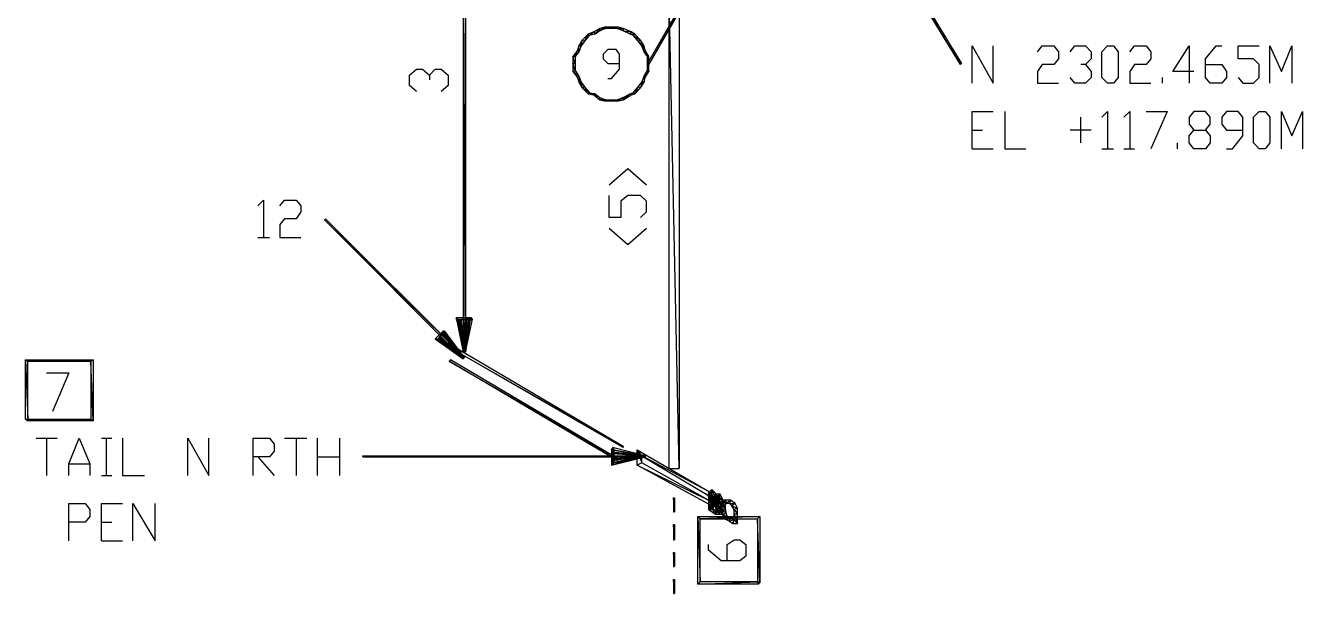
# Model space of a CAD drawing. Header units: millimetres. Extents: x 43 to 869, y -758 to -34.
# Drawn here: x 263.7 to 395, y -197.7 to -139.3 of the extents above; entities that cross this region are included whole.
import ezdxf

# ---------------------------------------------------------------- set-up
doc = ezdxf.new("R2010")
doc.units = ezdxf.units.MM
doc.layers.add('PDF_LINES', color=4, linetype='Continuous')

msp = doc.modelspace()

# ---------------------------------------------------------------- linework, layer by layer
at = {"layer": 'PDF_LINES'}
for p, q in [((341.08, -119.8), (327.64, -143.2)), ((327.76, -143.32), (341.08, -119.8)), ((327.76, -143.32), (341.08, -119.8)), ((341.2, -119.92), (327.76, -143.32)), ((308.92, -172.84), (308.68, -121)), ((308.68, -121), (308.68, -172.84)), ((308.92, -172.84), (308.68, -121)), ((308.92, -121), (308.92, -172.84)), ((348.04, -124), (359.92, -143.2)), ((348.04, -124), (359.92, -143.2)), ((359.8, -143.32), (348.04, -124)), ((359.92, -143.2), (348.28, -123.88)), ((330.88, -184.84), (329.8, -133.24)), ((329.8, -133.24), (329.8, -184.84)), ((330.88, -184.84), (329.8, -133.24)), ((330.88, -133.24), (330.88, -184.84)), ((321.52, -140.2), (320.92, -140.8)), ((321.16, -140.92), (321.52, -140.2)), ((321.16, -140.92), (321.52, -140.2)), ((321.64, -140.32), (321.16, -140.92)), ((322.12, -139.96), (321.52, -140.2)), ((321.52, -140.2), (321.64, -140.32)), ((321.52, -140.2), (321.64, -140.32)), ((321.64, -140.32), (322.12, -139.96)), ((321.64, -140.32), (322.12, -139.96)), ((322.24, -140.2), (321.64, -140.32)), ((322.72, -139.6), (322.12, -139.96)), ((322.12, -139.96), (322.24, -140.2)), ((322.12, -139.96), (322.24, -140.2)), ((322.24, -140.2), (322.72, -139.6)), ((322.24, -140.2), (322.72, -139.6)), ((322.72, -139.84), (322.24, -140.2)), ((322.72, -139.84), (323.2, -139.48)), ((323.2, -139.48), (322.72, -139.6)), ((322.72, -139.84), (323.2, -139.48)), ((322.72, -139.6), (322.72, -139.84)), ((322.72, -139.6), (322.72, -139.84)), ((323.32, -139.6), (322.72, -139.84)), ((323.2, -139.48), (323.32, -139.6)), ((324.04, -139.48), (323.2, -139.48)), ((323.2, -139.48), (323.32, -139.6)), ((323.32, -139.6), (324.04, -139.48)), ((323.32, -139.6), (324.04, -139.48)), ((324.04, -139.6), (323.32, -139.6)), ((324.04, -139.48), (324.04, -139.6)), ((324.04, -139.48), (324.04, -139.6)), ((324.04, -139.6), (324.64, -139.48)), ((324.64, -139.48), (324.04, -139.48)), ((324.04, -139.6), (324.64, -139.48)), ((324.52, -139.6), (324.04, -139.6)), ((324.64, -139.48), (324.52, -139.6)), ((324.64, -139.48), (324.52, -139.6)), ((324.52, -139.6), (325.12, -139.6)), ((324.52, -139.6), (325.12, -139.6)), ((325.12, -139.84), (324.52, -139.6)), ((325.12, -139.6), (324.64, -139.48)), ((325.12, -139.6), (325.12, -139.84)), ((325.12, -139.6), (325.12, -139.84)), ((325.96, -139.96), (325.12, -139.6)), ((325.12, -139.84), (325.96, -139.96)), ((325.12, -139.84), (325.96, -139.96)), ((325.84, -140.2), (325.12, -139.84)), ((325.96, -139.96), (325.84, -140.2)), ((325.96, -139.96), (325.84, -140.2)), ((325.84, -140.2), (326.32, -140.2)), ((325.84, -140.2), (326.32, -140.2)), ((326.2, -140.32), (325.84, -140.2)), ((326.32, -140.2), (325.96, -139.96)), ((326.32, -140.2), (326.2, -140.32)), ((326.32, -140.2), (326.2, -140.32)), ((326.2, -140.32), (326.92, -140.8)), ((326.2, -140.32), (326.92, -140.8)), ((326.68, -140.92), (326.2, -140.32)), ((326.92, -140.8), (326.32, -140.2)), ((320.56, -141.4), (320.44, -141.88)), ((320.92, -140.8), (320.56, -141.4)), ((320.56, -142), (320.56, -141.4)), ((320.56, -142), (320.56, -141.4)), ((320.56, -141.4), (320.8, -141.4)), ((320.8, -141.4), (320.56, -142)), ((320.56, -141.4), (320.8, -141.4)), ((320.8, -141.4), (320.92, -140.8)), ((320.8, -141.4), (320.92, -140.8)), ((321.16, -140.92), (320.8, -141.4)), ((320.92, -140.8), (321.16, -140.92)), ((320.92, -140.8), (321.16, -140.92)), ((323.56, -141.76), (323.08, -142.24)), ((324.4, -141.76), (323.56, -141.76)), ((324.76, -142.24), (324.4, -141.76)), ((326.92, -140.8), (326.68, -140.92)), ((326.92, -140.8), (326.68, -140.92)), ((326.68, -140.92), (327.28, -141.4)), ((326.68, -140.92), (327.28, -141.4)), ((327.04, -141.4), (326.68, -140.92)), ((327.28, -141.4), (326.92, -140.8)), ((327.28, -141.4), (327.04, -141.4)), ((327.28, -141.4), (327.04, -141.4)), ((327.04, -141.4), (327.4, -141.88)), ((327.04, -141.4), (327.4, -141.88)), ((327.28, -142), (327.04, -141.4)), ((327.4, -141.88), (327.28, -141.4)), ((361, -145.24), (361, -141.4)), ((361, -141.4), (363.16, -145.24)), ((363.16, -145.24), (363.16, -141.4)), ((367.72, -142), (368.2, -141.4)), ((368.2, -141.4), (369.4, -141.4)), ((369.4, -141.4), (369.88, -142)), ((371.08, -142), (371.56, -141.4)), ((371.56, -141.4), (372.64, -141.4)), ((372.64, -141.4), (373.24, -142)), ((374.32, -142), (374.92, -141.4)), ((374.92, -141.4), (375.52, -141.4)), ((375.52, -141.4), (376, -142)), ((377.2, -142), (377.68, -141.4)), ((377.68, -141.4), (378.88, -141.4)), ((378.88, -141.4), (379.36, -142)), ((381.64, -144.04), (383.32, -141.4)), ((383.32, -141.4), (383.32, -145.24)), ((385, -142.72), (386.08, -141.4)), ((386.08, -141.4), (386.68, -141.4)), ((388.36, -142.72), (388.36, -141.4)), ((388.36, -141.4), (390.52, -141.4)), ((391.6, -145.24), (391.6, -141.4)), ((391.6, -141.4), (392.8, -144.04)), ((392.8, -144.04), (393.88, -141.4)), ((393.88, -141.4), (393.88, -145.24)), ((320.44, -141.88), (319.96, -142.48)), ((320.2, -143.2), (319.96, -142.48)), ((319.96, -142.48), (319.96, -143.2)), ((320.2, -143.2), (319.96, -142.48)), ((319.96, -142.48), (320.2, -142.48)), ((319.96, -142.48), (320.2, -142.48)), ((320.2, -142.48), (320.44, -141.88)), ((320.2, -142.48), (320.44, -141.88)), ((320.56, -142), (320.2, -142.48)), ((320.2, -142.48), (320.2, -143.2)), ((320.44, -141.88), (320.56, -142)), ((320.44, -141.88), (320.56, -142)), ((323.08, -142.24), (323.08, -142.72)), ((323.08, -142.72), (323.56, -143.2)), ((324.76, -143.8), (324.76, -142.24)), ((327.4, -141.88), (327.28, -142)), ((327.4, -141.88), (327.28, -142)), ((327.28, -142), (327.76, -142.48)), ((327.28, -142), (327.76, -142.48)), ((327.64, -142.48), (327.28, -142)), ((327.76, -142.48), (327.4, -141.88)), ((327.76, -142.48), (327.64, -142.48)), ((327.76, -142.48), (327.64, -142.48)), ((327.64, -142.48), (327.76, -143.2)), ((327.64, -142.48), (327.76, -143.2)), ((327.64, -143.2), (327.64, -142.48)), ((327.76, -143.2), (327.76, -142.48)), ((369.88, -142.72), (369.4, -143.32)), ((369.88, -142), (369.88, -142.72)), ((373.24, -142.72), (372.64, -143.32)), ((373.24, -142), (373.24, -142.72)), ((374.32, -144.64), (374.32, -142)), ((376, -142), (376, -144.64)), ((379.36, -142.72), (378.88, -143.32)), ((379.36, -142), (379.36, -142.72)), ((385, -144.64), (385, -142.72)), ((389.92, -142.72), (388.36, -142.72)), ((390.52, -143.32), (389.92, -142.72)), ((303.16, -144.4), (303.88, -143.8)), ((303.16, -145.48), (303.16, -144.4)), ((303.88, -143.8), (304.48, -143.8)), ((304.48, -143.8), (305.2, -144.4)), ((305.2, -144.4), (305.8, -143.8)), ((305.2, -144.4), (305.2, -144.88)), ((305.8, -143.8), (306.4, -143.8)), ((306.4, -143.8), (307.12, -144.4)), ((307.12, -144.4), (307.12, -145.48)), ((320.2, -143.92), (319.96, -143.2)), ((319.96, -143.2), (319.96, -144.04)), ((320.2, -143.92), (319.96, -143.2)), ((319.96, -143.2), (320.2, -143.2)), ((319.96, -143.2), (320.2, -143.2)), ((319.96, -144.04), (320.2, -143.92)), ((319.96, -144.04), (320.2, -143.92)), ((320.56, -144.52), (319.96, -144.04)), ((319.96, -144.04), (320.44, -144.64)), ((320.56, -144.52), (319.96, -144.04)), ((320.2, -143.2), (320.2, -143.92)), ((320.2, -143.92), (320.56, -144.52)), ((323.56, -143.2), (324.76, -143.2)), ((323.92, -144.76), (324.76, -143.8)), ((327.28, -144.52), (327.64, -143.92)), ((327.64, -143.92), (327.4, -144.64)), ((327.64, -143.92), (327.4, -144.64)), ((327.4, -144.64), (327.76, -144.04)), ((327.76, -143.2), (327.64, -143.2)), ((327.76, -143.2), (327.64, -143.2)), ((327.64, -143.2), (327.76, -144.04)), ((327.64, -143.2), (327.76, -144.04)), ((327.64, -143.92), (327.64, -143.2)), ((327.64, -143.2), (327.76, -143.32)), ((327.76, -144.04), (327.64, -143.92)), ((327.76, -144.04), (327.64, -143.92)), ((327.76, -144.04), (327.76, -143.2)), ((359.92, -143.2), (359.8, -143.32)), ((368.2, -143.32), (367.72, -144.04)), ((367.72, -144.04), (367.72, -145.24)), ((369.4, -143.32), (368.2, -143.32)), ((372.64, -143.32), (372.16, -143.32)), ((372.64, -143.32), (373.24, -144.04)), ((373.24, -144.04), (373.24, -144.64)), ((377.68, -143.32), (377.2, -144.04)), ((377.2, -144.04), (377.2, -145.24)), ((378.88, -143.32), (377.68, -143.32)), ((383.8, -144.04), (381.64, -144.04)), ((385, -143.32), (386.68, -143.32)), ((386.68, -143.32), (387.16, -144.04)), ((387.16, -144.04), (387.16, -144.64)), ((390.52, -144.64), (390.52, -143.32)), ((303.88, -146.08), (303.16, -145.48)), ((307.12, -145.48), (306.4, -146.08)), ((320.44, -144.64), (320.56, -144.52)), ((320.44, -144.64), (320.56, -144.52)), ((320.8, -145.12), (320.44, -144.64)), ((320.44, -144.64), (320.56, -145.12)), ((320.8, -145.12), (320.44, -144.64)), ((320.56, -144.52), (320.8, -145.12)), ((321.16, -145.6), (320.56, -145.12)), ((320.56, -145.12), (320.92, -145.72)), ((321.16, -145.6), (320.56, -145.12)), ((320.56, -145.12), (320.8, -145.12)), ((320.56, -145.12), (320.8, -145.12)), ((320.8, -145.12), (321.16, -145.6)), ((320.92, -145.72), (321.16, -145.6)), ((320.92, -145.72), (321.16, -145.6)), ((321.64, -146.2), (320.92, -145.72)), ((320.92, -145.72), (321.52, -146.32)), ((321.64, -146.2), (320.92, -145.72)), ((321.16, -145.6), (321.64, -146.2)), ((323.56, -144.76), (323.92, -144.76)), ((326.2, -146.2), (326.68, -145.6)), ((326.68, -145.6), (326.32, -146.32)), ((326.68, -145.6), (326.32, -146.32)), ((326.32, -146.32), (326.92, -145.72)), ((326.68, -145.6), (327.04, -145.12)), ((326.92, -145.72), (326.68, -145.6)), ((326.92, -145.72), (326.68, -145.6)), ((327.04, -145.12), (326.92, -145.72)), ((326.92, -145.72), (327.28, -145.12)), ((327.04, -145.12), (326.92, -145.72)), ((327.04, -145.12), (327.28, -144.52)), ((327.28, -145.12), (327.04, -145.12)), ((327.28, -145.12), (327.04, -145.12)), ((327.4, -144.64), (327.28, -144.52)), ((327.4, -144.64), (327.28, -144.52)), ((327.28, -144.52), (327.28, -145.12)), ((327.28, -144.52), (327.28, -145.12)), ((327.28, -145.12), (327.4, -144.64)), ((367.72, -145.24), (369.88, -145.24)), ((371.56, -145.24), (371.08, -144.64)), ((372.64, -145.24), (371.56, -145.24)), ((373.24, -144.64), (372.64, -145.24)), ((374.92, -145.24), (374.32, -144.64)), ((375.52, -145.24), (374.92, -145.24)), ((376, -144.64), (375.52, -145.24)), ((377.2, -145.24), (379.36, -145.24)), ((380.56, -145.24), (380.56, -144.64)), ((385.48, -145.24), (385, -144.64)), ((386.68, -145.24), (385.48, -145.24)), ((387.16, -144.64), (386.68, -145.24)), ((388.36, -144.64), (388.84, -145.24)), ((388.84, -145.24), (389.92, -145.24)), ((389.92, -145.24), (390.52, -144.64)), ((321.52, -146.32), (321.64, -146.2)), ((321.52, -146.32), (321.64, -146.2)), ((322.24, -146.32), (321.52, -146.32)), ((321.52, -146.32), (322.12, -146.44)), ((322.24, -146.32), (321.52, -146.32)), ((321.64, -146.2), (322.24, -146.32)), ((322.12, -146.44), (322.24, -146.32)), ((322.12, -146.44), (322.24, -146.32)), ((322.72, -146.68), (322.12, -146.44)), ((322.12, -146.44), (322.72, -146.92)), ((322.72, -146.68), (322.12, -146.44)), ((322.24, -146.32), (322.72, -146.68)), ((322.72, -146.92), (322.72, -146.68)), ((322.72, -146.68), (323.32, -146.92)), ((322.72, -146.92), (322.72, -146.68)), ((323.32, -146.92), (322.72, -146.92)), ((322.72, -146.92), (323.2, -147.04)), ((323.32, -146.92), (322.72, -146.92)), ((324.04, -146.92), (323.2, -147.04)), ((324.04, -146.92), (323.2, -147.04)), ((323.2, -147.04), (323.32, -146.92)), ((323.2, -147.04), (323.32, -146.92)), ((323.32, -146.92), (324.04, -146.92)), ((324.52, -146.92), (324.04, -147.04)), ((324.52, -146.92), (324.04, -147.04)), ((324.04, -147.04), (324.04, -146.92)), ((324.04, -146.92), (324.52, -146.92)), ((324.04, -147.04), (324.04, -146.92)), ((324.52, -146.92), (325.12, -146.68)), ((324.64, -147.04), (324.52, -146.92)), ((324.64, -147.04), (324.52, -146.92)), ((325.12, -146.68), (324.64, -147.04)), ((325.12, -146.68), (324.64, -147.04)), ((324.64, -147.04), (325.12, -146.92)), ((325.84, -146.32), (325.12, -146.92)), ((325.84, -146.32), (325.12, -146.92)), ((325.12, -146.68), (325.84, -146.32)), ((325.12, -146.92), (325.96, -146.44)), ((325.12, -146.92), (325.12, -146.68)), ((325.12, -146.92), (325.12, -146.68)), ((325.84, -146.32), (326.2, -146.2)), ((325.96, -146.44), (325.84, -146.32)), ((325.96, -146.44), (325.84, -146.32)), ((326.2, -146.2), (325.96, -146.44)), ((326.2, -146.2), (325.96, -146.44)), ((325.96, -146.44), (326.32, -146.32)), ((326.32, -146.32), (326.2, -146.2)), ((326.32, -146.32), (326.2, -146.2)), ((323.2, -147.04), (324.04, -147.04)), ((324.04, -147.04), (324.64, -147.04)), ((361, -151.96), (361, -148.12)), ((361, -148.12), (363.16, -148.12)), ((364.36, -148.12), (364.36, -151.96)), ((374.32, -148.72), (374.92, -148.12)), ((374.92, -148.12), (374.92, -151.96)), ((376.6, -148.72), (377.2, -148.12)), ((377.2, -148.12), (377.2, -151.96)), ((378.88, -148.12), (381.04, -148.12)), ((381.04, -148.12), (379.36, -151.96)), ((383.8, -148.12), (383.32, -148.72)), ((385, -148.12), (383.8, -148.12)), ((385.48, -148.72), (385, -148.12)), ((387.16, -148.12), (386.68, -148.72)), ((388.36, -148.12), (387.16, -148.12)), ((388.84, -148.72), (388.36, -148.12)), ((389.92, -148.72), (390.52, -148.12)), ((390.52, -148.12), (391.12, -148.12)), ((391.12, -148.12), (391.6, -148.72)), ((392.8, -151.96), (392.8, -148.12)), ((392.8, -148.12), (393.88, -150.64)), ((393.88, -150.64), (394.96, -148.12)), ((394.96, -148.12), (394.96, -151.96)), ((372.16, -151.36), (372.16, -148.72)), ((383.32, -148.72), (383.32, -149.44)), ((383.32, -149.44), (383.8, -150.04)), ((385, -150.04), (385.48, -149.44)), ((385.48, -149.44), (385.48, -148.72)), ((386.68, -148.72), (386.68, -149.44)), ((386.68, -149.44), (387.16, -150.04)), ((388.84, -150.64), (388.84, -148.72)), ((389.92, -151.36), (389.92, -148.72)), ((391.6, -148.72), (391.6, -151.36)), ((361, -150.04), (362.08, -150.04)), ((373.24, -150.04), (371.08, -150.04)), ((383.32, -150.64), (383.8, -150.04)), ((383.32, -151.36), (383.32, -150.64)), ((383.8, -150.04), (385, -150.04)), ((385, -150.04), (385.48, -150.64)), ((385.48, -150.64), (385.48, -151.36)), ((387.16, -150.04), (388.84, -150.04)), ((387.76, -151.96), (388.84, -150.64)), ((361, -151.96), (363.16, -151.96)), ((364.36, -151.96), (366.52, -151.96)), ((374.32, -151.96), (375.52, -151.96)), ((376.6, -151.96), (377.68, -151.96)), ((382.12, -151.96), (382.12, -151.36)), ((383.8, -151.96), (383.32, -151.36)), ((385, -151.96), (383.8, -151.96)), ((385.48, -151.36), (385, -151.96)), ((387.16, -151.96), (387.76, -151.96)), ((390.52, -151.96), (389.92, -151.36)), ((391.12, -151.96), (390.52, -151.96)), ((391.6, -151.36), (391.12, -151.96)), ((323.68, -155.68), (325.6, -154)), ((325.6, -154), (327.52, -155.68)), ((287.56, -157.84), (288.16, -157.24)), ((288.16, -157.24), (288.16, -161.08)), ((289.84, -157.84), (290.32, -157.24)), ((290.32, -157.24), (291.52, -157.24)), ((291.52, -157.24), (292, -157.84)), ((323.68, -159.04), (323.68, -156.76)), ((325.6, -156.76), (324.88, -157.36)), ((324.88, -157.36), (324.88, -159.04)), ((326.92, -156.76), (325.6, -156.76)), ((327.52, -157.36), (326.92, -156.76)), ((327.52, -158.44), (327.52, -157.36)), ((292, -158.44), (291.52, -159.16)), ((292, -157.84), (292, -158.44)), ((326.92, -159.04), (327.52, -158.44)), ((290.32, -159.16), (289.84, -159.76)), ((289.84, -159.76), (289.84, -161.08)), ((291.52, -159.16), (290.32, -159.16)), ((294.4, -159.28), (294.52, -159.16)), ((308.8, -173.44), (294.4, -159.28)), ((294.4, -159.28), (308.68, -173.56)), ((308.8, -173.44), (294.4, -159.28)), ((294.52, -159.16), (308.8, -173.44)), ((324.88, -159.04), (323.68, -159.04)), ((323.68, -160.12), (325.6, -161.8)), ((325.6, -161.8), (327.52, -160.12)), ((287.56, -161.08), (288.76, -161.08)), ((289.84, -161.08), (292, -161.08)), ((308.92, -172.72), (307.96, -169.36)), ((307.96, -169.36), (308.68, -172.84)), ((308.92, -172.72), (307.96, -169.36)), ((307.96, -169.36), (308.2, -169.6)), ((307.96, -169.36), (308.2, -169.6)), ((309.52, -169.36), (307.96, -169.36)), ((308.92, -172.84), (308.08, -169.48)), ((308.08, -169.48), (308.68, -172.84)), ((308.92, -172.84), (308.08, -169.48)), ((308.08, -169.48), (308.32, -169.48)), ((308.2, -169.6), (309.52, -169.36)), ((308.2, -169.6), (309.52, -169.36)), ((308.2, -169.6), (308.92, -172.72)), ((309.52, -169.6), (308.2, -169.6)), ((308.32, -169.48), (308.92, -172.84)), ((308.92, -172.84), (308.32, -169.48)), ((308.32, -169.48), (308.68, -172.84)), ((308.92, -172.84), (308.32, -169.48)), ((308.32, -169.48), (308.44, -169.48)), ((308.44, -169.48), (308.92, -172.84)), ((308.92, -172.84), (308.44, -169.48)), ((308.44, -169.48), (308.68, -172.84)), ((308.92, -172.84), (308.44, -169.48)), ((308.44, -169.48), (308.68, -169.48)), ((308.68, -172.72), (309.4, -169.48)), ((308.68, -172.84), (309.28, -169.48)), ((308.68, -172.84), (309.04, -169.48)), ((308.68, -172.84), (308.92, -169.48)), ((308.68, -169.48), (308.92, -172.84)), ((309.4, -169.48), (308.92, -172.84)), ((308.92, -172.84), (309.64, -169.48)), ((309.4, -169.48), (308.92, -172.84)), ((309.28, -169.48), (308.92, -172.84)), ((308.92, -172.84), (309.4, -169.48)), ((309.28, -169.48), (308.92, -172.84)), ((309.04, -169.48), (308.92, -172.84)), ((308.92, -172.84), (309.28, -169.48)), ((309.04, -169.48), (308.92, -172.84)), ((309.04, -169.48), (308.92, -169.48)), ((308.92, -169.48), (308.92, -172.84)), ((308.92, -172.84), (309.04, -169.48)), ((308.92, -169.48), (308.92, -172.84)), ((309.28, -169.48), (309.04, -169.48)), ((309.4, -169.48), (309.28, -169.48)), ((309.64, -169.48), (309.4, -169.48)), ((309.52, -169.36), (309.52, -169.6)), ((306.64, -170.68), (305.8, -171.52)), ((308.8, -173.44), (305.8, -171.52)), ((305.8, -171.52), (308.68, -173.56)), ((308.8, -173.44), (305.8, -171.52)), ((305.8, -171.52), (306.16, -171.52)), ((305.8, -171.52), (306.16, -171.52)), ((306.16, -171.52), (306.64, -170.68)), ((306.16, -171.52), (306.64, -170.68)), ((306.76, -170.8), (306.16, -171.52)), ((306.16, -171.4), (306.28, -171.28)), ((306.16, -171.4), (306.28, -171.28)), ((306.16, -171.52), (306.28, -171.4)), ((308.8, -173.44), (306.16, -171.4)), ((306.16, -171.4), (308.68, -173.56)), ((308.8, -173.44), (306.16, -171.4)), ((308.8, -173.44), (306.16, -171.4)), ((306.16, -171.4), (308.68, -173.56)), ((308.8, -173.44), (306.16, -171.4)), ((306.16, -171.52), (308.8, -173.44)), ((308.8, -173.44), (306.16, -171.52)), ((306.16, -171.52), (308.68, -173.56)), ((308.8, -173.44), (306.16, -171.52)), ((306.28, -171.28), (308.8, -173.44)), ((306.28, -171.28), (308.8, -173.44)), ((306.28, -171.4), (308.8, -173.44)), ((306.64, -170.92), (306.52, -171.04)), ((306.52, -171.04), (308.8, -173.44)), ((306.52, -171.04), (308.8, -173.44)), ((308.68, -173.56), (306.52, -171.04)), ((306.76, -170.68), (306.64, -170.8)), ((306.64, -170.68), (306.76, -170.8)), ((306.64, -170.8), (308.8, -173.44)), ((306.64, -170.8), (308.8, -173.44)), ((308.68, -173.56), (306.64, -170.8)), ((306.76, -170.92), (306.64, -171.04)), ((306.76, -170.92), (306.64, -171.04)), ((308.8, -173.44), (306.64, -170.92)), ((306.64, -171.04), (308.8, -173.44)), ((306.64, -171.04), (308.8, -173.44)), ((308.68, -173.56), (306.64, -171.04)), ((306.64, -171.04), (308.8, -173.44)), ((306.64, -171.04), (308.8, -173.44)), ((308.68, -173.56), (306.64, -171.04)), ((308.8, -173.44), (306.76, -170.68)), ((308.8, -173.44), (306.76, -170.92)), ((308.8, -173.44), (306.76, -170.92)), ((307.36, -172.12), (307.24, -172.36)), ((307.24, -172.36), (325.12, -182.56)), ((307.24, -172.36), (325.12, -182.56)), ((325.12, -182.68), (307.24, -172.36)), ((325.12, -182.56), (307.36, -172.12)), ((308.92, -172.84), (308.68, -172.72)), ((308.68, -172.84), (308.92, -172.72)), ((308.92, -172.84), (308.68, -172.84)), ((308.68, -172.84), (308.92, -172.84)), ((308.92, -172.84), (308.68, -172.84)), ((308.68, -172.84), (308.92, -172.84)), ((308.92, -172.84), (308.68, -172.84)), ((308.68, -172.84), (308.92, -172.84)), ((308.68, -172.84), (308.92, -172.84)), ((263.92, -173.8), (263.68, -173.68)), ((263.68, -173.68), (270.64, -173.68)), ((263.92, -173.8), (263.68, -173.68)), ((263.68, -173.68), (263.92, -179.8)), ((263.68, -173.68), (263.92, -179.8)), ((263.68, -179.8), (263.68, -173.68)), ((270.64, -173.68), (263.92, -173.8)), ((270.64, -173.68), (263.92, -173.8)), ((263.92, -173.8), (270.4, -173.8)), ((263.92, -179.8), (263.92, -173.8)), ((270.4, -173.8), (270.64, -173.68)), ((270.4, -173.8), (270.64, -173.68)), ((270.64, -179.92), (270.4, -173.8)), ((270.4, -173.8), (270.4, -179.8)), ((270.64, -179.92), (270.4, -173.8)), ((270.64, -173.68), (270.64, -179.92)), ((307.36, -173.68), (307.24, -173.8)), ((307.24, -173.8), (324.64, -183.88)), ((307.24, -173.8), (324.64, -183.88)), ((324.52, -184), (307.24, -173.8)), ((324.64, -183.88), (307.36, -173.68)), ((308.8, -173.44), (308.68, -173.56)), ((308.68, -173.56), (308.8, -173.44)), ((308.8, -173.44), (308.68, -173.56)), ((308.68, -173.56), (308.8, -173.44)), ((308.8, -173.44), (308.68, -173.56)), ((308.68, -173.56), (308.8, -173.44)), ((308.8, -173.44), (308.68, -173.56)), ((308.68, -173.56), (308.8, -173.44)), ((308.68, -173.56), (308.8, -173.44)), ((265.84, -175), (268.12, -175)), ((268.12, -175), (266.44, -178.96)), ((263.92, -179.8), (263.68, -179.8)), ((263.8, -179.8), (263.8, -179.92)), ((263.8, -179.92), (270.4, -179.8)), ((270.4, -179.8), (263.8, -179.8)), ((263.8, -179.92), (270.4, -179.8)), ((270.4, -179.8), (270.64, -179.92)), ((270.4, -179.8), (270.64, -179.92)), ((270.64, -179.92), (263.8, -179.92)), ((264.76, -181.72), (266.92, -181.72)), ((265.84, -181.72), (265.84, -185.56)), ((268.12, -184.36), (269.2, -181.72)), ((269.2, -181.72), (270.28, -184.36)), ((271.48, -181.72), (272.56, -181.72)), ((271.96, -181.72), (271.96, -185.56)), ((273.64, -181.72), (273.64, -185.56)), ((280.36, -185.56), (280.36, -181.72)), ((280.36, -181.72), (282.52, -185.56)), ((282.52, -185.56), (282.52, -181.72)), ((287.08, -185.56), (287.08, -181.72)), ((287.08, -181.72), (288.76, -181.72)), ((288.76, -181.72), (289.24, -182.32)), ((289.24, -182.32), (289.24, -183.04)), ((290.32, -181.72), (292.6, -181.72)), ((291.52, -181.72), (291.52, -185.56)), ((293.68, -185.56), (293.68, -181.72)), ((295.96, -181.72), (295.96, -185.56)), ((288.76, -183.64), (287.08, -183.64)), ((287.56, -183.64), (289.24, -185.56)), ((289.24, -183.04), (288.76, -183.64)), ((293.68, -183.64), (295.96, -183.64)), ((327.4, -183.52), (298.36, -183.64)), ((327.4, -183.52), (298.36, -183.64)), ((298.36, -183.64), (298.36, -183.52)), ((298.36, -183.52), (327.4, -183.52)), ((298.36, -183.64), (327.4, -183.64)), ((324.16, -184.24), (323.92, -182.8)), ((323.92, -182.8), (323.92, -184.48)), ((324.16, -184.24), (323.92, -182.8)), ((323.92, -182.8), (324.16, -182.8)), ((327.28, -183.52), (323.92, -184.48)), ((327.28, -183.52), (323.92, -184.48)), ((323.92, -184.48), (327.4, -183.64)), ((324.04, -182.68), (324.04, -182.92)), ((327.4, -183.52), (324.04, -182.68)), ((324.04, -182.92), (327.4, -183.52)), ((324.04, -182.92), (327.4, -183.52)), ((327.28, -183.64), (324.04, -182.92)), ((324.04, -182.92), (324.04, -183.16)), ((327.4, -183.52), (324.04, -182.92)), ((324.04, -183.16), (327.4, -183.52)), ((324.04, -183.16), (327.4, -183.52)), ((327.28, -183.64), (324.04, -183.16)), ((324.04, -183.16), (324.04, -183.28)), ((327.4, -183.52), (324.04, -183.16)), ((324.04, -183.28), (327.4, -183.52)), ((324.04, -183.28), (327.4, -183.52)), ((327.4, -183.64), (324.04, -183.28)), ((324.04, -183.28), (324.04, -183.52)), ((327.4, -183.52), (324.04, -183.28)), ((327.28, -183.52), (324.04, -184.24)), ((327.28, -183.52), (324.04, -184.24)), ((324.04, -184), (327.28, -183.52)), ((327.4, -183.52), (324.04, -183.88)), ((327.4, -183.52), (324.04, -183.88)), ((324.04, -183.64), (327.4, -183.52)), ((324.04, -183.52), (327.4, -183.52)), ((324.04, -183.52), (327.4, -183.52)), ((327.4, -183.64), (324.04, -183.52)), ((327.4, -183.52), (324.04, -183.88)), ((327.4, -183.52), (324.04, -183.88)), ((324.04, -183.64), (327.4, -183.52)), ((324.04, -184.24), (327.4, -183.64)), ((324.04, -183.88), (327.4, -183.64)), ((324.04, -183.88), (324.04, -183.64)), ((324.04, -183.88), (327.4, -183.64)), ((324.04, -183.88), (324.04, -183.64)), ((324.16, -182.8), (324.16, -184.24)), ((324.16, -184.24), (327.28, -183.52)), ((325.12, -182.56), (325.12, -182.68)), ((327.04, -183.52), (326.56, -182.92)), ((326.56, -182.92), (334.24, -187.36)), ((327.04, -183.52), (326.56, -182.92)), ((326.56, -182.92), (327.04, -184.24)), ((326.56, -182.92), (327.04, -184.24)), ((326.56, -184.48), (326.56, -182.92)), ((334.24, -187.36), (327.04, -183.52)), ((327.04, -183.52), (333.88, -187.6)), ((334.24, -187.36), (327.04, -183.52)), ((327.04, -184.24), (327.04, -183.52)), ((327.4, -183.52), (327.28, -183.64)), ((327.4, -183.64), (327.28, -183.52)), ((327.4, -183.52), (327.28, -183.64)), ((327.4, -183.64), (327.28, -183.52)), ((327.4, -183.52), (327.4, -183.64)), ((327.4, -183.64), (327.4, -183.52)), ((327.4, -183.52), (327.4, -183.64)), ((327.4, -183.64), (327.4, -183.52)), ((327.4, -183.64), (327.4, -183.52)), ((268.12, -185.56), (268.12, -184.36)), ((268.12, -184.36), (270.28, -184.36)), ((270.28, -184.36), (270.28, -185.56)), ((323.92, -184.48), (324.16, -184.24)), ((323.92, -184.48), (324.16, -184.24)), ((324.04, -184.24), (324.04, -184)), ((324.64, -183.88), (324.52, -184)), ((327.04, -184.24), (326.56, -184.48)), ((327.04, -184.24), (326.56, -184.48)), ((326.56, -184.48), (333.88, -188.08)), ((326.56, -184.48), (333.88, -188.08)), ((334.24, -188.68), (326.56, -184.48)), ((333.88, -188.08), (327.04, -184.24)), ((329.8, -184.84), (330.88, -184.84)), ((271.48, -185.56), (272.56, -185.56)), ((273.64, -185.56), (275.92, -185.56)), ((334.24, -187), (333.88, -187.36)), ((333.88, -187.6), (334.24, -187.36)), ((333.88, -187.6), (334.24, -187.36)), ((334.24, -188.08), (333.88, -187.36)), ((333.88, -187.36), (333.88, -188.08)), ((334.24, -188.08), (333.88, -187.36)), ((333.88, -187.36), (334.24, -187.6)), ((333.88, -187.36), (334.24, -187.6)), ((334.24, -188.08), (333.88, -187.6)), ((333.88, -187.6), (333.88, -188.08)), ((334.24, -188.08), (333.88, -187.6)), ((333.88, -187.72), (334.24, -187.6)), ((333.88, -188.8), (334.84, -187.6)), ((334.24, -188.8), (333.88, -187.72)), ((333.88, -187.72), (333.88, -188.8)), ((334.24, -188.8), (333.88, -187.72)), ((333.88, -187.72), (334.24, -188.32)), ((333.88, -187.72), (334.24, -188.32)), ((335.44, -188.56), (333.88, -187.72)), ((335.32, -189.28), (333.88, -187.72)), ((333.88, -187.72), (334.96, -189.4)), ((335.32, -189.28), (333.88, -187.72)), ((334.36, -187.24), (334, -187.36)), ((334, -187.36), (335.2, -189.28)), ((334, -187.36), (335.2, -189.28)), ((334.84, -189.4), (334, -187.36)), ((334.24, -187.6), (334.24, -187)), ((334.24, -187), (334.24, -187.6)), ((334.72, -187.48), (334.24, -187)), ((334.24, -187.36), (334.24, -188.08)), ((334.24, -187.6), (334.72, -187.48)), ((334.24, -187.6), (334.72, -187.48)), ((334.24, -187.6), (334.24, -188.08)), ((334.48, -187.84), (334.24, -187.6)), ((334.24, -187.6), (335.32, -189.28)), ((334.84, -187.6), (334.24, -189.04)), ((334.84, -187.6), (334.24, -189.04)), ((334.24, -189.04), (335.08, -187.72)), ((335.2, -189.28), (334.36, -187.24)), ((334.84, -189.28), (334.36, -187.72)), ((334.36, -187.72), (334.36, -189.28)), ((334.84, -189.28), (334.36, -187.72)), ((334.36, -187.72), (334.84, -187.72)), ((334.72, -187.48), (334.48, -187.84)), ((334.72, -187.48), (334.48, -187.84)), ((334.48, -187.84), (335.08, -187.48)), ((334.48, -187.84), (335.08, -187.48)), ((335.08, -187.48), (334.72, -187.48)), ((335.08, -187.48), (334.84, -187.84)), ((335.08, -187.48), (334.84, -187.84)), ((335.08, -187.72), (334.84, -187.6)), ((334.84, -187.72), (334.84, -189.28)), ((335.32, -187.96), (335.08, -187.48)), ((268.12, -192.28), (268.12, -188.44)), ((268.12, -188.44), (269.8, -188.44)), ((269.8, -188.44), (270.28, -189.04)), ((270.28, -189.04), (270.28, -189.76)), ((271.48, -192.28), (271.48, -188.44)), ((271.48, -188.44), (273.64, -188.44)), ((274.72, -192.28), (274.72, -188.44)), ((274.72, -188.44), (277, -192.28)), ((277, -192.28), (277, -188.44)), ((330.4, -189.28), (330.28, -187.84)), ((330.28, -187.84), (330.28, -189.28)), ((330.4, -189.28), (330.28, -187.84)), ((330.28, -187.84), (330.4, -187.84)), ((330.4, -187.84), (330.4, -189.28)), ((333.88, -188.08), (334.24, -188.08)), ((333.88, -188.08), (334.24, -188.68)), ((333.88, -188.08), (334.24, -188.68)), ((334.24, -188.08), (333.88, -188.08)), ((333.88, -188.08), (334.24, -188.08)), ((334.24, -188.92), (333.88, -188.8)), ((333.88, -188.8), (333.88, -189.04)), ((334.24, -188.92), (333.88, -188.8)), ((333.88, -188.8), (334.24, -188.8)), ((333.88, -188.8), (334.24, -188.8)), ((334.24, -189.04), (333.88, -188.8)), ((333.88, -189.04), (334.24, -188.92)), ((333.88, -189.04), (334.24, -188.92)), ((334.6, -189.16), (333.88, -189.04)), ((333.88, -189.04), (334.6, -189.52)), ((334.6, -189.16), (333.88, -189.04)), ((335.08, -187.84), (334, -188.68)), ((334, -188.68), (334.12, -188.92)), ((334.12, -188.92), (335.08, -187.84)), ((334.12, -188.92), (335.08, -187.84)), ((335.32, -188.2), (334.12, -188.92)), ((334.24, -188.68), (334.24, -188.08)), ((334.24, -188.32), (334.24, -188.8)), ((334.24, -188.32), (335.44, -188.56)), ((334.24, -188.32), (335.44, -188.56)), ((335.2, -188.92), (334.24, -188.32)), ((334.24, -188.8), (334.24, -188.92)), ((334.24, -188.92), (334.6, -189.16)), ((334.84, -187.84), (334.48, -187.84)), ((334.84, -187.84), (335.32, -187.96)), ((334.84, -187.84), (335.32, -187.96)), ((334.96, -188.08), (334.84, -187.84)), ((335.32, -187.96), (334.96, -188.08)), ((335.32, -187.96), (334.96, -188.08)), ((334.96, -188.08), (335.56, -188.8)), ((334.96, -188.08), (335.56, -188.8)), ((335.2, -188.8), (334.96, -188.08)), ((335.08, -187.84), (335.32, -188.2)), ((335.08, -189.16), (335.2, -188.8)), ((335.44, -188.08), (335.2, -188.68)), ((335.44, -188.56), (335.2, -188.92)), ((335.2, -188.68), (335.56, -188.8)), ((335.2, -188.8), (335.56, -188.68)), ((335.56, -188.8), (335.2, -188.8)), ((335.56, -188.8), (335.2, -188.8)), ((335.2, -188.8), (335.32, -189.52)), ((335.2, -188.8), (335.32, -189.52)), ((335.68, -189.4), (335.2, -188.8)), ((335.2, -188.8), (335.32, -189.64)), ((335.68, -189.4), (335.2, -188.8)), ((335.56, -188.8), (335.32, -187.96)), ((335.32, -189.52), (335.56, -188.8)), ((335.56, -188.8), (335.44, -188.08)), ((335.56, -188.8), (335.44, -188.08)), ((335.44, -188.08), (335.68, -188.44)), ((335.44, -188.08), (335.68, -188.44)), ((335.68, -188.08), (335.44, -188.08)), ((335.68, -188.44), (335.56, -188.8)), ((335.56, -188.68), (335.68, -189.4)), ((335.68, -188.44), (335.68, -188.08)), ((335.68, -188.08), (335.68, -188.44)), ((335.68, -188.44), (336.16, -188.08)), ((336.16, -188.08), (335.68, -188.08)), ((335.68, -188.44), (336.16, -188.08)), ((336.04, -188.44), (335.68, -188.44)), ((336.16, -188.08), (336.04, -188.44)), ((336.16, -188.08), (336.04, -188.44)), ((336.04, -188.44), (336.64, -188.44)), ((336.04, -188.44), (336.64, -188.44)), ((336.28, -188.68), (336.04, -188.44)), ((336.64, -188.44), (336.16, -188.08)), ((336.64, -188.44), (336.28, -188.68)), ((336.64, -188.44), (336.28, -188.68)), ((336.28, -188.68), (336.88, -188.92)), ((336.28, -188.68), (336.88, -188.92)), ((336.52, -189.04), (336.28, -188.68)), ((336.88, -188.92), (336.52, -189.04)), ((336.88, -188.92), (336.52, -189.04)), ((336.52, -189.04), (336.88, -189.52)), ((336.52, -189.04), (336.88, -189.52)), ((336.52, -189.52), (336.52, -189.04)), ((336.88, -188.92), (336.64, -188.44)), ((336.88, -189.52), (336.88, -188.92)), ((270.28, -189.76), (269.8, -190.36)), ((330.28, -189.28), (330.4, -189.28)), ((333.04, -190), (332.8, -189.76)), ((332.8, -189.76), (339.16, -189.76)), ((333.04, -190), (332.8, -189.76)), ((332.8, -189.76), (333.04, -196.48)), ((332.8, -189.76), (333.04, -196.48)), ((332.8, -196.72), (332.8, -189.76)), ((339.16, -189.76), (333.04, -190)), ((339.16, -189.76), (333.04, -190)), ((333.04, -190), (338.92, -190)), ((333.04, -196.48), (333.04, -190)), ((334.36, -189.28), (334.84, -189.28)), ((334.96, -189.16), (334.6, -189.52)), ((334.96, -189.16), (334.6, -189.52)), ((334.6, -189.52), (334.6, -189.16)), ((334.6, -189.16), (334.96, -189.16)), ((334.6, -189.52), (334.6, -189.16)), ((334.6, -189.52), (334.96, -189.52)), ((335.2, -189.28), (334.84, -189.4)), ((335.08, -189.16), (334.96, -189.52)), ((335.08, -189.16), (334.96, -189.52)), ((334.96, -189.52), (334.96, -189.16)), ((334.96, -189.16), (335.08, -189.16)), ((334.96, -189.52), (334.96, -189.16)), ((334.96, -189.4), (335.32, -189.28)), ((334.96, -189.52), (335.32, -189.52)), ((335.32, -189.52), (335.08, -189.16)), ((335.32, -189.52), (335.08, -189.16)), ((335.32, -189.64), (335.68, -189.4)), ((335.32, -189.64), (335.68, -189.4)), ((335.8, -189.76), (335.32, -189.64)), ((335.32, -189.64), (335.56, -190)), ((335.8, -189.76), (335.32, -189.64)), ((335.56, -190), (335.8, -189.76)), ((335.56, -190), (335.8, -189.76)), ((336.16, -189.88), (335.56, -190)), ((336.16, -189.88), (335.56, -190)), ((335.56, -190), (336.04, -190.24)), ((335.68, -189.4), (335.8, -189.76)), ((335.8, -189.76), (336.16, -189.88)), ((336.04, -190.24), (336.16, -189.88)), ((336.04, -190.24), (336.16, -189.88)), ((336.52, -190.12), (336.04, -190.24)), ((336.52, -190.12), (336.04, -190.24)), ((336.04, -190.24), (336.4, -190.48)), ((336.16, -189.88), (336.52, -190.12)), ((336.52, -190.12), (336.4, -190.48)), ((336.4, -190.48), (336.52, -190.12)), ((336.88, -189.52), (336.52, -189.52)), ((336.88, -189.52), (336.52, -189.52)), ((336.52, -189.52), (336.88, -190.48)), ((336.52, -189.52), (336.88, -190.48)), ((336.52, -190.12), (336.52, -189.52)), ((336.88, -190.48), (336.52, -190.12)), ((336.88, -190.48), (336.52, -190.12)), ((336.88, -190.48), (336.88, -189.52)), ((338.92, -190), (339.16, -189.76)), ((338.92, -190), (339.16, -189.76)), ((339.16, -196.6), (338.92, -190)), ((338.92, -190), (338.92, -196.6)), ((339.16, -196.6), (338.92, -190)), ((339.16, -189.76), (339.16, -196.6)), ((269.8, -190.36), (268.12, -190.36)), ((271.48, -190.36), (272.56, -190.36)), ((330.4, -192.16), (330.28, -190.6)), ((330.28, -190.6), (330.28, -192.16)), ((330.4, -192.16), (330.28, -190.6)), ((330.28, -190.6), (330.4, -190.6)), ((330.4, -190.6), (330.4, -192.16)), ((336.4, -190.48), (336.88, -190.48)), ((271.48, -192.28), (273.64, -192.28)), ((330.28, -192.16), (330.4, -192.16)), ((333.88, -193.24), (333.88, -192.64)), ((335.8, -192.64), (336.52, -192.16)), ((335.8, -194.32), (335.8, -192.64)), ((336.52, -192.16), (337.12, -192.16)), ((337.12, -192.16), (337.72, -192.64)), ((337.72, -192.64), (337.72, -193.84)), ((330.4, -194.92), (330.28, -193.48)), ((330.28, -193.48), (330.28, -194.92)), ((330.4, -194.92), (330.28, -193.48)), ((330.28, -193.48), (330.4, -193.48)), ((330.4, -193.48), (330.4, -194.92)), ((335.2, -194.32), (333.88, -193.24)), ((337.72, -193.84), (337.12, -194.32)), ((330.28, -194.92), (330.4, -194.92)), ((337.12, -194.32), (335.2, -194.32)), ((330.4, -197.68), (330.28, -196.24)), ((330.28, -196.24), (330.28, -197.68)), ((330.4, -197.68), (330.28, -196.24)), ((330.28, -196.24), (330.4, -196.24)), ((330.4, -196.24), (330.4, -197.68)), ((333.04, -196.48), (332.8, -196.72)), ((333.04, -196.48), (332.8, -196.72)), ((332.8, -196.72), (339.04, -196.48)), ((332.8, -196.72), (339.04, -196.48)), ((339.04, -196.72), (332.8, -196.72)), ((339.04, -196.48), (333.04, -196.48)), ((338.92, -196.6), (339.16, -196.6)), ((339.04, -196.48), (339.04, -196.72)), ((330.28, -197.68), (330.4, -197.68))]:
    msp.add_line(p, q, dxfattribs=at)

doc.saveas('drawing.dxf')
